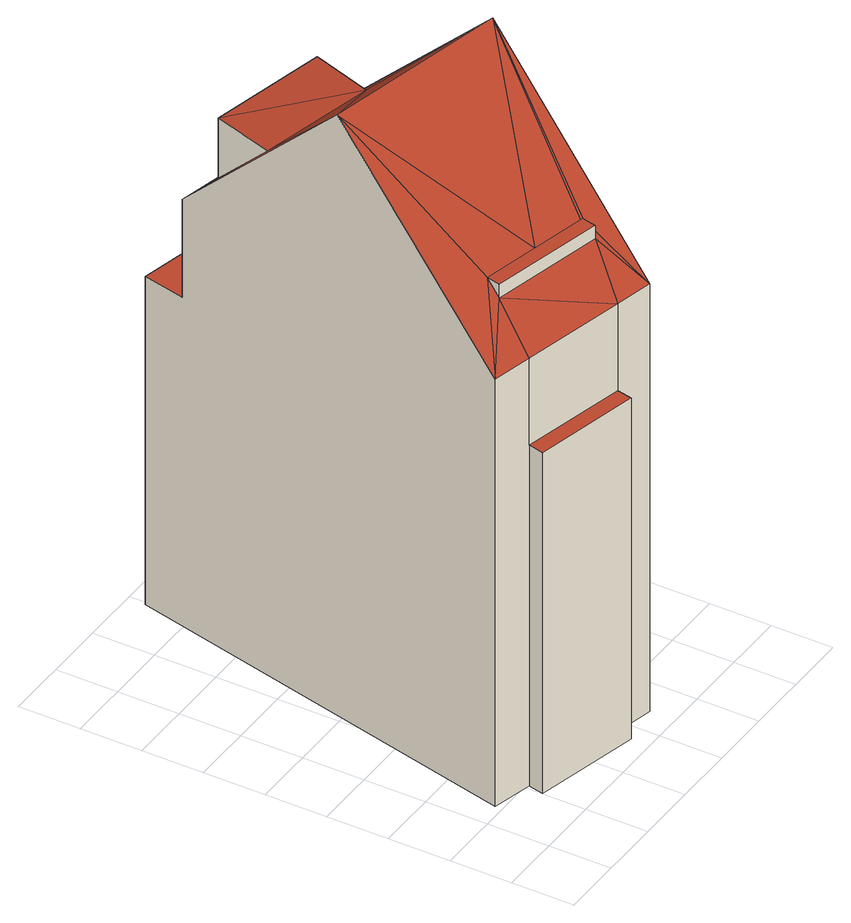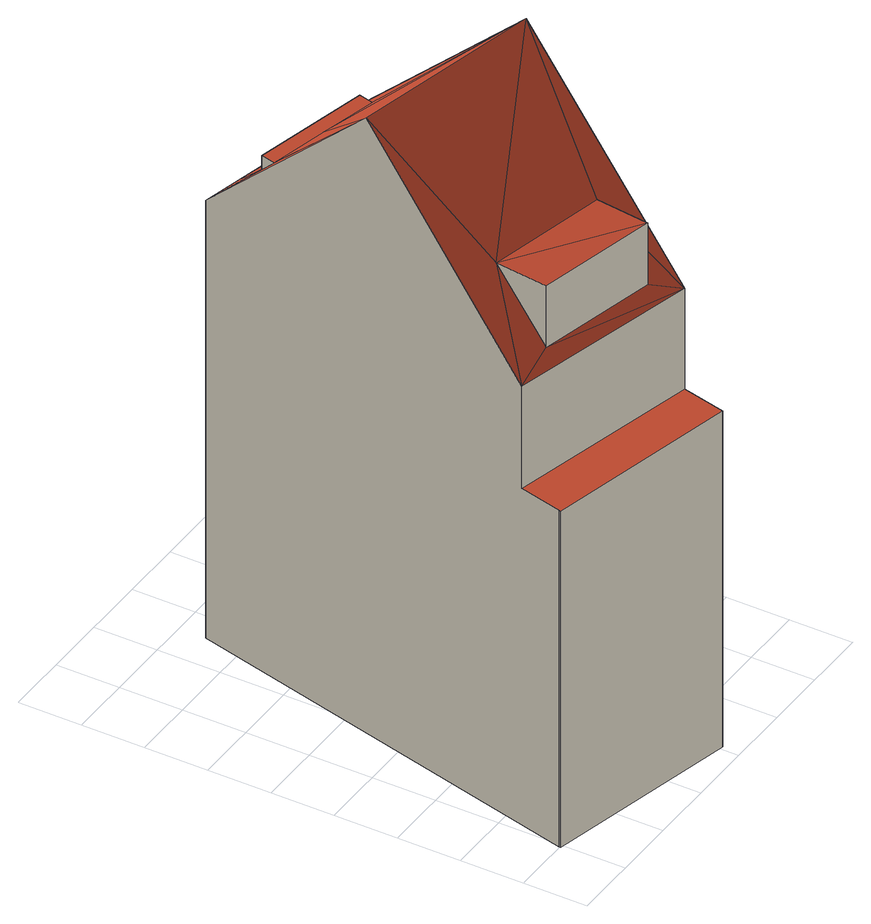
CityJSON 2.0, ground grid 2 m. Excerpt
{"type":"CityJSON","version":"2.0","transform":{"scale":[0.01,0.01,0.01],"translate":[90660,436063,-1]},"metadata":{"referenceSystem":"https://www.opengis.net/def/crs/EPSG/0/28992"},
"CityObjects":{
"building1":{"type":"Building","attributes":{"measuredHeight":20.76,"yearOfConstruction":1929,"LAAGSTE_BOUWLAAG":-1,"AANTAL_BOUWLAGEN":6,"AANTAL_ADRESSEN":2,"WIJK":"Delfshaven","PANDSOORT":"Tussenpand","BUURT":"Nieuwe Westen","HOOGSTE_BOUWLAAG":4},"address":[{"CountryName":"Nederland","LocalityName":"Rotterdam","ThoroughfareNumber":"363-363","ThoroughfareName":"Rochussenstraat","PostalCode":"3023DJ"}],"children":["building1-1","building1-2"],"geometry":[{"type":"Solid","lod":"2","boundaries":[[[[0,1,2]],[[2,1,3,4]],[[4,3,5]],[[2,4,5,6,7,0]],[[8,9,10,11]],[[11,12,8]],[[10,9,13]],[[12,11,10]],[[13,12,10]],[[14,15,16,17]],[[18,19,20,21]],[[19,16,15,20]],[[22,23,24,25]],[[26,27,17,18]],[[17,27,28,29,14]],[[26,18,21,30,31]],[[28,32,24,23,33,34,29]],[[35,36,37,38]],[[37,36,22,25,39,31,30]],[[38,34,33,35]],[[6,5,39]],[[7,39,32]],[[3,1,26]],[[1,27,26]],[[0,32,28]],[[1,28,27]],[[7,32,0]],[[3,26,31]],[[31,39,5]],[[31,5,3]],[[6,39,7]],[[0,28,1]],[[18,17,16,19]],[[24,32,13]],[[25,24,8]],[[13,32,12]],[[12,39,25]],[[13,9,24]],[[32,39,12]],[[12,25,8]],[[8,24,9]],[[35,33,23,22,36]],[[29,34,38,37,30,21,20,15,14]]]],"semantics":{"surfaces":[{"type":"WallSurface"},{"type":"RoofSurface"},{"type":"GroundSurface"}],"values":[[0,0,0,1,0,0,0,1,1,0,0,0,0,0,0,0,0,0,0,0,1,1,1,1,1,1,1,1,1,1,1,1,1,1,1,1,1,1,1,1,1,1,2]]}}]},
"building1-1":{"type":"BuildingInstallation","parents":["building1"],"geometry":[{"type":"MultiSurface","lod":"2","boundaries":[[[0,1,2]],[[2,1,3,4]],[[4,3,5]],[[2,4,5,6,7,0]]],"semantics":{"surfaces":[{"type":"WallSurface"},{"type":"RoofSurface"}],"values":[0,0,0,1]}}]},
"building1-2":{"type":"BuildingInstallation","parents":["building1"],"geometry":[{"type":"MultiSurface","lod":"2","boundaries":[[[8,9,10,11]],[[11,12,8]],[[10,9,13]],[[13,12,10]],[[12,11,10]]],"semantics":{"surfaces":[{"type":"WallSurface"},{"type":"RoofSurface"}],"values":[0,0,0,1,1]}}]}
},
"vertices":[
[275,365,1751],[264,319,1705],[264,319,1751],[638,233,1705],[638,233,1751],[649,279,1751],[641,281,1751],[460,322,1751],[833,1251,1615],[446,1339,1615],[446,1339,1823],[833,1251,1823],[791,1067,1804],[404,1155,1805],[215,192,96],[203,141,96],[203,141,1275],[215,192,1275],[560,113,1275],[549,62,1275],[549,62,96],[560,113,96],[975,1258,1232],[359,1404,1232],[359,1404,1571],[975,1258,1576],[560,113,1574],[215,192,1574],[83,223,1574],[83,223,96],[686,84,96],[686,84,1574],[222,820,2173],[391,1543,1232],[391,1543,96],[1010,1402,1232],[1009,1397,1232],[1009,1397,96],[1010,1402,96],[833,681,2173]
]}
